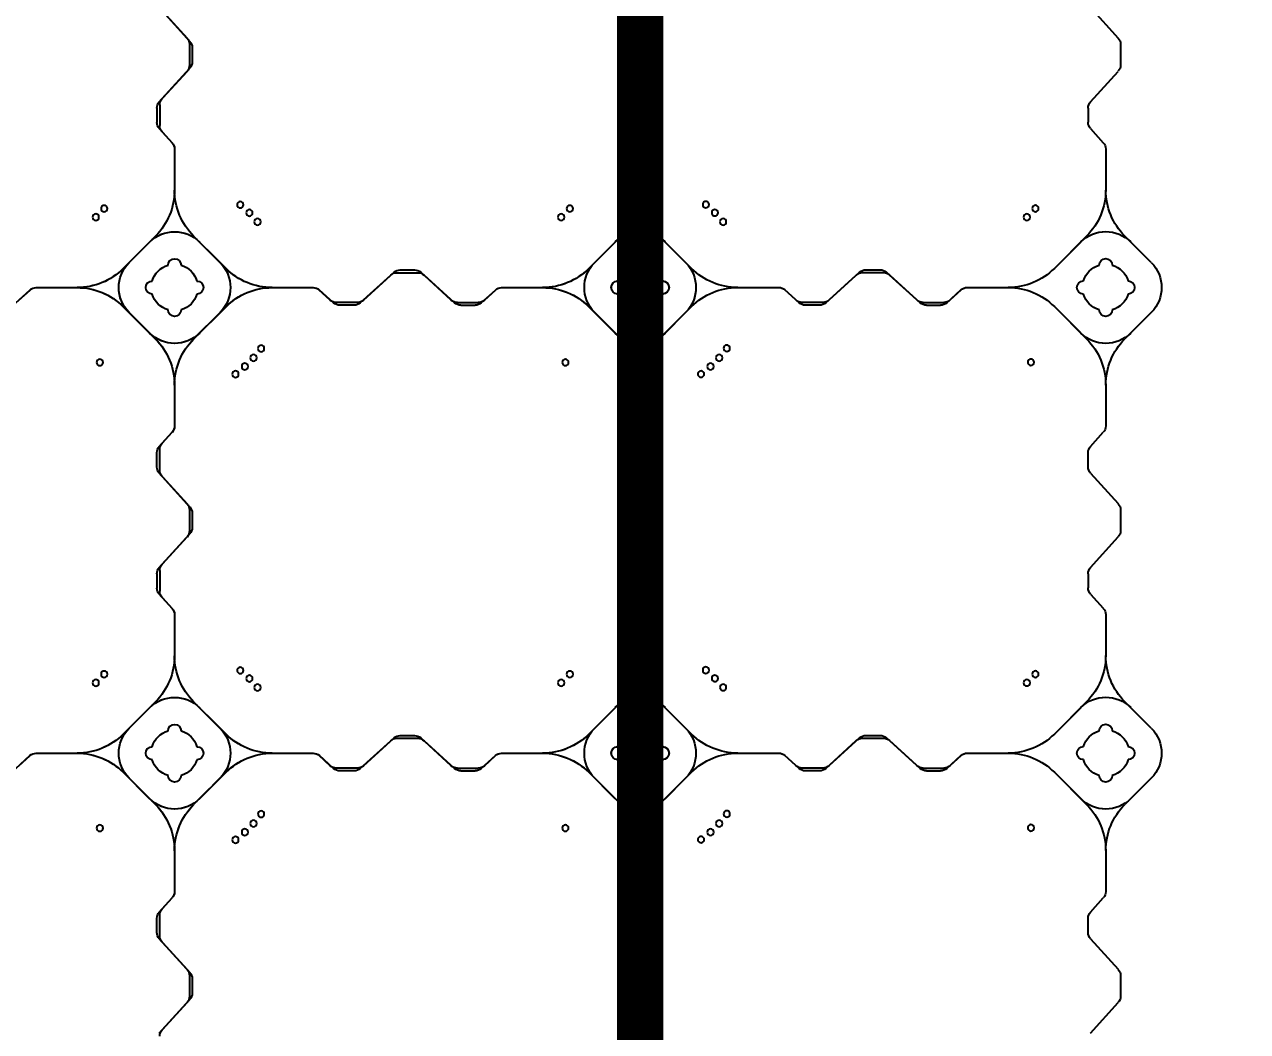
# Model space of a CAD drawing. Header units: millimetres. Extents: x -1612139 to -1260738, y 1141106 to 1536160.
# Drawn here: x -1312680 to -1311367, y 1258013 to 1259094 of the extents above; entities that cross this region are included whole.
import ezdxf

# ---------------------------------------------------------------- set-up
doc = ezdxf.new("R2010")
doc.units = ezdxf.units.MM
doc.header["$LTSCALE"] = 10
doc.layers.get('0').update_dxf_attribs({"linetype": 'CONTINUOUS'})
doc.layers.get('DEFPOINTS').update_dxf_attribs({"linetype": 'CONTINUOUS'})
doc.layers.add('W-FLOAT_BOWL浮筒', color=253, linetype='CONTINUOUS')
doc.styles.add('STANDARD_T3', font='simplex.shx', dxfattribs={"width": 0.7, "bigfont": 'gbcbig.shx'})
doc.dimstyles.new('W&&200', dxfattribs={"dimtxt": 700, "dimasz": 200, "dimexe": 500, "dimexo": 600, "dimgap": 200, "dimtad": 1, "dimdec": 0, "dimzin": 0, "dimdsep": 46, "dimtxsty": 'STANDARD_T3', "dimcen": 0.09, "dimclrd": 1, "dimclre": 1, "dimclrt": 7, "dimazin": 2, "dimtfac": 1, "dimtdec": 0, "dimtix": 1, "dimtmove": 2, "dimatfit": 3, "dimfxl": 100, "dimtolj": 1, "dimtzin": 0, "dimarcsym": 0})

# ---------------------------------------------------------------- blocks, each defined once
blk = doc.blocks.new('蓝色')
at = {"layer": 'W-FLOAT_BOWL浮筒', "color": 5}
for p, q in [((20489.9, -2199), (20519.7, -2231.8)), ((20492.9, -2202.5), (20522.7, -2235.3)), ((20989.9, -2199), (21019.7, -2231.8)), ((20522.3, -2260.8), (20522.3, -2238.5)), ((20525.3, -2257.3), (20525.3, -2242)), ((21022.3, -2260.8), (21022.3, -2238.5)), ((20489.9, -2300.3), (20519.7, -2267.5)), ((20492.9, -2296.8), (20522.7, -2264)), ((20989.9, -2300.3), (21019.7, -2267.5)), ((20487.3, -2307), (20487.3, -2322.3)), ((20490.3, -2303.5), (20490.3, -2325.8)), ((20987.3, -2307), (20987.3, -2322.3)), ((20489.9, -2329), (20503.7, -2344.2)), ((20492.9, -2332.5), (20503.7, -2344.4)), ((20989.9, -2329), (21003.7, -2344.2)), ((20506.3, -2394.9), (20506.3, -2350.9)), ((20506.3, -2394.9), (20506.3, -2351.1)), ((21006.3, -2394.9), (21006.3, -2350.9)), ((20451.1, -2479.1), (20485.8, -2444.4)), ((20479.5, -2450.8), (20451.2, -2479.1)), ((20457.5, -2472.8), (20485.8, -2444.5)), ((20457.5, -2472.7), (20479.4, -2450.8)), ((20561.6, -2479.1), (20526.8, -2444.4)), ((20555.2, -2472.8), (20526.8, -2444.5)), ((20533.2, -2450.8), (20555.2, -2472.7)), ((20533.2, -2450.8), (20561.5, -2479.1)), ((20951.1, -2479.1), (20985.8, -2444.4)), ((20979.5, -2450.8), (20951.2, -2479.1)), ((21055.2, -2472.8), (21026.8, -2444.5)), ((21033.2, -2450.8), (21055.2, -2472.7)), ((20699, -2480.6), (20683.7, -2480.6)), ((20813.7, -2480.6), (20829, -2480.6)), ((20335.7, -2483.2), (20350.9, -2497)), ((20339.2, -2486.2), (20351.1, -2497)), ((20673.5, -2486.2), (20661.6, -2497)), ((20677, -2483.2), (20661.8, -2497)), ((20702.5, -2483.6), (20680.2, -2483.6)), ((20705.7, -2483.2), (20738.5, -2513)), ((20709.2, -2486.2), (20742, -2516)), ((20803.5, -2486.2), (20770.7, -2516)), ((20807, -2483.2), (20774.2, -2513)), ((20810.2, -2483.6), (20832.5, -2483.6)), ((20835.7, -2483.2), (20850.9, -2497)), ((20839.2, -2486.2), (20851.1, -2497)), ((20357.6, -2499.6), (20401.6, -2499.6)), ((20357.8, -2499.6), (20401.6, -2499.6)), ((20610.9, -2499.6), (20655.1, -2499.6)), ((20610.9, -2499.6), (20654.9, -2499.6)), ((20857.6, -2499.6), (20901.6, -2499.6)), ((20857.8, -2499.6), (20901.6, -2499.6)), ((20485.8, -2554.9), (20451.1, -2520.1)), ((20479.5, -2548.4), (20451.2, -2520.1)), ((20526.8, -2554.9), (20561.6, -2520.1)), ((20533.2, -2548.4), (20561.5, -2520.1)), ((20745.2, -2515.6), (20767.5, -2515.6)), ((20748.7, -2518.6), (20764, -2518.6)), ((20985.8, -2554.9), (20951.1, -2520.1)), ((20979.5, -2548.4), (20951.2, -2520.1)), ((20479.4, -2548.4), (20457.5, -2526.5)), ((20457.5, -2526.5), (20485.8, -2554.8)), ((20555.2, -2526.5), (20526.8, -2554.8)), ((20555.2, -2526.5), (20533.2, -2548.4)), ((21055.2, -2526.5), (21026.8, -2554.8)), ((21055.2, -2526.5), (21033.2, -2548.4)), ((20506.3, -2648.4), (20506.3, -2604.2)), ((20506.3, -2648.2), (20506.3, -2604.2)), ((21006.3, -2648.4), (21006.3, -2604.2)), ((20489.9, -2670.3), (20503.7, -2655.1)), ((20492.9, -2666.8), (20503.7, -2654.9)), ((20989.9, -2670.3), (21003.7, -2655.1)), ((20487.3, -2692.3), (20487.3, -2677)), ((20490.3, -2695.8), (20490.3, -2673.5)), ((20987.3, -2692.3), (20987.3, -2677)), ((20489.9, -2699), (20519.7, -2731.8)), ((20492.9, -2702.5), (20522.7, -2735.3)), ((20989.9, -2699), (21019.7, -2731.8)), ((20522.3, -2760.8), (20522.3, -2738.5)), ((20525.3, -2757.3), (20525.3, -2742)), ((21022.3, -2760.8), (21022.3, -2738.5)), ((20489.9, -2800.3), (20519.7, -2767.5)), ((20492.9, -2796.8), (20522.7, -2764)), ((20989.9, -2800.3), (21019.7, -2767.5)), ((20487.3, -2807), (20487.3, -2822.3)), ((20490.3, -2803.5), (20490.3, -2825.8)), ((20987.3, -2807), (20987.3, -2822.3)), ((20489.9, -2829), (20503.7, -2844.2)), ((20492.9, -2832.5), (20503.7, -2844.4)), ((20989.9, -2829), (21003.7, -2844.2)), ((20506.3, -2894.9), (20506.3, -2850.9)), ((20506.3, -2894.9), (20506.3, -2851.1)), ((21006.3, -2894.9), (21006.3, -2850.9)), ((20451.1, -2979.1), (20485.8, -2944.4)), ((20479.5, -2950.8), (20451.2, -2979.1)), ((20457.5, -2972.8), (20485.8, -2944.5)), ((20457.5, -2972.7), (20479.4, -2950.8)), ((20561.6, -2979.1), (20526.8, -2944.4)), ((20555.2, -2972.8), (20526.8, -2944.5)), ((20533.2, -2950.8), (20555.2, -2972.7)), ((20533.2, -2950.8), (20561.5, -2979.1)), ((20951.1, -2979.1), (20985.8, -2944.4)), ((20979.5, -2950.8), (20951.2, -2979.1)), ((21055.2, -2972.8), (21026.8, -2944.5)), ((21033.2, -2950.8), (21055.2, -2972.7)), ((20699, -2980.6), (20683.7, -2980.6)), ((20813.7, -2980.6), (20829, -2980.6)), ((20335.7, -2983.2), (20350.9, -2997)), ((20339.2, -2986.2), (20351.1, -2997)), ((20673.5, -2986.2), (20661.6, -2997)), ((20677, -2983.2), (20661.8, -2997)), ((20702.5, -2983.6), (20680.2, -2983.6)), ((20705.7, -2983.2), (20738.5, -3013)), ((20709.2, -2986.2), (20742, -3016)), ((20803.5, -2986.2), (20770.7, -3016)), ((20807, -2983.2), (20774.2, -3013)), ((20810.2, -2983.6), (20832.5, -2983.6)), ((20835.7, -2983.2), (20850.9, -2997)), ((20839.2, -2986.2), (20851.1, -2997)), ((20357.6, -2999.6), (20401.6, -2999.6)), ((20357.8, -2999.6), (20401.6, -2999.6)), ((20610.9, -2999.6), (20655.1, -2999.6)), ((20610.9, -2999.6), (20654.9, -2999.6)), ((20857.6, -2999.6), (20901.6, -2999.6)), ((20857.8, -2999.6), (20901.6, -2999.6)), ((20485.8, -3054.9), (20451.1, -3020.1)), ((20479.5, -3048.4), (20451.2, -3020.1)), ((20526.8, -3054.9), (20561.6, -3020.1)), ((20533.2, -3048.4), (20561.5, -3020.1)), ((20745.2, -3015.6), (20767.5, -3015.6)), ((20748.7, -3018.6), (20764, -3018.6)), ((20985.8, -3054.9), (20951.1, -3020.1)), ((20979.5, -3048.4), (20951.2, -3020.1)), ((20479.4, -3048.4), (20457.5, -3026.5)), ((20457.5, -3026.5), (20485.8, -3054.8)), ((20555.2, -3026.5), (20526.8, -3054.8)), ((20555.2, -3026.5), (20533.2, -3048.4)), ((21055.2, -3026.5), (21026.8, -3054.8)), ((21055.2, -3026.5), (21033.2, -3048.4)), ((20506.3, -3148.4), (20506.3, -3104.2)), ((20506.3, -3148.2), (20506.3, -3104.2)), ((21006.3, -3148.4), (21006.3, -3104.2)), ((20489.9, -3170.3), (20503.7, -3155.1)), ((20492.9, -3166.8), (20503.7, -3154.9)), ((20989.9, -3170.3), (21003.7, -3155.1)), ((20487.3, -3192.3), (20487.3, -3177)), ((20490.3, -3195.8), (20490.3, -3173.5)), ((20987.3, -3192.3), (20987.3, -3177)), ((20489.9, -3199), (20519.7, -3231.8)), ((20492.9, -3202.5), (20522.7, -3235.3)), ((20989.9, -3199), (21019.7, -3231.8)), ((20522.3, -3260.8), (20522.3, -3238.5)), ((20525.3, -3257.3), (20525.3, -3242)), ((21022.3, -3260.8), (21022.3, -3238.5)), ((20489.9, -3300.3), (20519.7, -3267.5)), ((20492.9, -3296.8), (20522.7, -3264)), ((20989.9, -3300.3), (21019.7, -3267.5))]:
    blk.add_line(p, q, dxfattribs=at)
for centre in [(20571.6, -2406.7), (20426, -2419.3), (20581.9, -2414.9), (20926, -2419.3), (20591.1, -2424.1), (20599.2, -2434.3), (20421.6, -2575.2), (20595.3, -2570.2), (20921.6, -2575.2), (20430.8, -2584.4), (20576.9, -2588.6), (20586.6, -2579.9), (20930.8, -2584.4), (20426, -2919.3), (20571.6, -2906.7), (20581.9, -2914.9), (20926, -2919.3), (20591.1, -2924.1), (20599.2, -2934.3), (20421.6, -3075.2), (20595.3, -3070.2), (20921.6, -3075.2), (20430.8, -3084.4), (20576.9, -3088.6), (20586.6, -3079.9), (20930.8, -3084.4)]:
    blk.add_circle(centre, 3.5, dxfattribs=at)
for centre, radius, start, end in [((20500.3, -2195.8), 10, 180, 222.2737), ((20512.3, -2238.5), 10, 0, 42.2737), ((21012.3, -2238.5), 10, 0, 42.2737), ((20515.3, -2242), 10, 0, 42.2737), ((20515.3, -2257.3), 10, 317.7263, 0), ((20512.3, -2260.8), 10, 317.7263, 0), ((21012.3, -2260.8), 10, 317.7263, 0), ((20500.3, -2303.5), 10, 137.7263, 180), ((20497.3, -2307), 10, 137.7263, 180), ((20997.3, -2307), 10, 137.7263, 180), ((20497.3, -2322.3), 10, 180, 222.2737), ((20997.3, -2322.3), 10, 180, 222.2737), ((20500.3, -2325.8), 10, 180, 222.2737), ((20496.3, -2350.9), 10, 0, 42.2737), ((20496.3, -2351.1), 10, 0, 42.2737), ((20996.3, -2350.9), 10, 0, 42.2737), ((20436.3, -2394.9), 70, 315, 0), ((20436.3, -2395), 70, 315, 0), ((20576.3, -2394.9), 70, 180, 225), ((20576.3, -2395), 70, 180, 225), ((20936.3, -2394.9), 70, 315, 0), ((21076.3, -2395), 70, 180, 225), ((20506.3, -2477.7), 38, 45, 135), ((20506.4, -2477.7), 38, 45, 135), ((21006.4, -2477.7), 38, 45, 135), ((20506.3, -2475.6), 7, 0, 180), ((20506.3, -2475.6), 7, 0, 180), ((20506.3, -2475.6), 7, 0, 180), ((20506.3, -2475.6), 7, 0, 180), ((21006.3, -2475.6), 7, 0, 180), ((21006.3, -2475.6), 7, 0, 180), ((20401.6, -2429.6), 70, 270, 315), ((20401.7, -2429.6), 70, 270, 315), ((20484.4, -2499.6), 38, 135, 225), ((20484.4, -2499.7), 38, 135, 225), ((20506.3, -2499.6), 25, 106.2602, 163.7398), ((20506.3, -2499.6), 25, 106.2602, 163.7398), ((20506.3, -2499.6), 25, 106.2602, 163.7398), ((20506.3, -2499.6), 25, 106.2602, 163.7398), ((20506.3, -2499.6), 25, 16.2602, 73.7398), ((20506.3, -2499.6), 25, 16.2602, 73.7398), ((20506.3, -2499.6), 25, 16.2602, 73.7398), ((20506.3, -2499.6), 25, 16.2602, 73.7398), ((20528.3, -2499.6), 38, 315, 45), ((20528.3, -2499.7), 38, 315, 45), ((20611, -2429.6), 70, 225, 270), ((20611.1, -2429.6), 70, 225, 270), ((20683.7, -2490.6), 10, 90, 132.2737), ((20699, -2490.6), 10, 47.7263, 90), ((20813.7, -2490.6), 10, 90, 132.2737), ((20829, -2490.6), 10, 47.7263, 90), ((20901.6, -2429.6), 70, 270, 315), ((20901.7, -2429.6), 70, 270, 315), ((21006.3, -2499.6), 25, 106.2602, 163.7398), ((21006.3, -2499.6), 25, 106.2602, 163.7398), ((21006.3, -2499.6), 25, 16.2602, 73.7398), ((21006.3, -2499.6), 25, 16.2602, 73.7398), ((21028.3, -2499.6), 38, 315, 45), ((21028.3, -2499.7), 38, 315, 45), ((20482.3, -2499.6), 7, 90, 270), ((20482.3, -2499.6), 7, 90, 270), ((20482.3, -2499.6), 7, 90, 270), ((20482.3, -2499.6), 7, 90, 270), ((20530.3, -2499.6), 7, 270, 90), ((20530.3, -2499.6), 7, 270, 90), ((20530.3, -2499.6), 7, 270, 90), ((20530.3, -2499.6), 7, 270, 90), ((20680.2, -2493.6), 10, 90, 132.2737), ((20702.5, -2493.6), 10, 47.7263, 90), ((20810.2, -2493.6), 10, 90, 132.2737), ((20832.5, -2493.6), 10, 47.7263, 90), ((20982.3, -2499.6), 7, 90, 270), ((20982.3, -2499.6), 7, 90, 270), ((21030.3, -2499.6), 7, 270, 90), ((21030.3, -2499.6), 7, 270, 90), ((20357.6, -2489.6), 10, 227.7263, 270), ((20357.8, -2489.6), 10, 227.7263, 270), ((20401.6, -2569.6), 70, 45, 90), ((20401.7, -2569.6), 70, 45, 90), ((20506.3, -2499.6), 25, 196.2602, 253.7398), ((20506.3, -2499.6), 25, 196.2602, 253.7398), ((20506.3, -2499.6), 25, 196.2602, 253.7398), ((20506.3, -2499.6), 25, 196.2602, 253.7398), ((20506.3, -2499.6), 25, 286.2602, 343.7398), ((20506.3, -2499.6), 25, 286.2602, 343.7398), ((20506.3, -2499.6), 25, 286.2602, 343.7398), ((20506.3, -2499.6), 25, 286.2602, 343.7398), ((20611, -2569.6), 70, 90, 135), ((20611.1, -2569.6), 70, 90, 135), ((20654.9, -2489.6), 10, 270, 312.2737), ((20655.1, -2489.6), 10, 270, 312.2737), ((20857.6, -2489.6), 10, 227.7263, 270), ((20857.8, -2489.6), 10, 227.7263, 270), ((20901.6, -2569.6), 70, 45, 90), ((20901.7, -2569.6), 70, 45, 90), ((21006.3, -2499.6), 25, 196.2602, 253.7398), ((21006.3, -2499.6), 25, 196.2602, 253.7398), ((21006.3, -2499.6), 25, 286.2602, 343.7398), ((21006.3, -2499.6), 25, 286.2602, 343.7398), ((20745.2, -2505.6), 10, 227.7263, 270), ((20748.7, -2508.6), 10, 227.7263, 270), ((20764, -2508.6), 10, 270, 312.2737), ((20767.5, -2505.6), 10, 270, 312.2737), ((20506.3, -2523.6), 7, 180, 0), ((20506.3, -2523.6), 7, 180, 0), ((20506.3, -2523.6), 7, 180, 0), ((20506.3, -2523.6), 7, 180, 0), ((21006.3, -2523.6), 7, 180, 0), ((21006.3, -2523.6), 7, 180, 0), ((20506.3, -2521.6), 38, 225, 315), ((20506.4, -2521.6), 38, 225, 315), ((20436.3, -2604.3), 70, 0, 45), ((20436.3, -2604.3), 70, 0, 45), ((20576.3, -2604.3), 70, 135, 180), ((20576.3, -2604.3), 70, 135, 180), ((21006.4, -2521.6), 38, 225, 315), ((20936.3, -2604.3), 70, 0, 45), ((21076.3, -2604.3), 70, 135, 180), ((20496.3, -2648.2), 10, 317.7263, 0), ((20496.3, -2648.4), 10, 317.7263, 0), ((20996.3, -2648.4), 10, 317.7263, 0), ((20497.3, -2677), 10, 137.7263, 180), ((20500.3, -2673.5), 10, 137.7263, 180), ((20997.3, -2677), 10, 137.7263, 180), ((20497.3, -2692.3), 10, 180, 222.2737), ((20997.3, -2692.3), 10, 180, 222.2737), ((20500.3, -2695.8), 10, 180, 222.2737), ((20512.3, -2738.5), 10, 0, 42.2737), ((21012.3, -2738.5), 10, 0, 42.2737), ((20515.3, -2742), 10, 0, 42.2737), ((20515.3, -2757.3), 10, 317.7263, 0), ((20512.3, -2760.8), 10, 317.7263, 0), ((21012.3, -2760.8), 10, 317.7263, 0), ((20500.3, -2803.5), 10, 137.7263, 180), ((20497.3, -2807), 10, 137.7263, 180), ((20997.3, -2807), 10, 137.7263, 180), ((20497.3, -2822.3), 10, 180, 222.2737), ((20997.3, -2822.3), 10, 180, 222.2737), ((20500.3, -2825.8), 10, 180, 222.2737), ((20496.3, -2850.9), 10, 0, 42.2737), ((20496.3, -2851.1), 10, 0, 42.2737), ((20996.3, -2850.9), 10, 0, 42.2737), ((20436.3, -2894.9), 70, 315, 0), ((20436.3, -2895), 70, 315, 0), ((20576.3, -2894.9), 70, 180, 225), ((20576.3, -2895), 70, 180, 225), ((20936.3, -2894.9), 70, 315, 0), ((21076.3, -2895), 70, 180, 225), ((20506.3, -2977.7), 38, 45, 135), ((20506.4, -2977.7), 38, 45, 135), ((21006.4, -2977.7), 38, 45, 135), ((20506.3, -2975.6), 7, 0, 180), ((20506.3, -2975.6), 7, 0, 180), ((20506.3, -2975.6), 7, 0, 180), ((20506.3, -2975.6), 7, 0, 180), ((21006.3, -2975.6), 7, 0, 180), ((21006.3, -2975.6), 7, 0, 180), ((20401.6, -2929.6), 70, 270, 315), ((20401.7, -2929.6), 70, 270, 315), ((20484.4, -2999.6), 38, 135, 225), ((20484.4, -2999.7), 38, 135, 225), ((20506.3, -2999.6), 25, 106.2602, 163.7398), ((20506.3, -2999.6), 25, 106.2602, 163.7398), ((20506.3, -2999.6), 25, 106.2602, 163.7398), ((20506.3, -2999.6), 25, 106.2602, 163.7398), ((20506.3, -2999.6), 25, 16.2602, 73.7398), ((20506.3, -2999.6), 25, 16.2602, 73.7398), ((20506.3, -2999.6), 25, 16.2602, 73.7398), ((20506.3, -2999.6), 25, 16.2602, 73.7398), ((20528.3, -2999.6), 38, 315, 45), ((20528.3, -2999.7), 38, 315, 45), ((20611, -2929.6), 70, 225, 270), ((20611.1, -2929.6), 70, 225, 270), ((20683.7, -2990.6), 10, 90, 132.2737), ((20699, -2990.6), 10, 47.7263, 90), ((20813.7, -2990.6), 10, 90, 132.2737), ((20829, -2990.6), 10, 47.7263, 90), ((20901.6, -2929.6), 70, 270, 315), ((20901.7, -2929.6), 70, 270, 315), ((21006.3, -2999.6), 25, 106.2602, 163.7398), ((21006.3, -2999.6), 25, 106.2602, 163.7398), ((21006.3, -2999.6), 25, 16.2602, 73.7398), ((21006.3, -2999.6), 25, 16.2602, 73.7398), ((21028.3, -2999.6), 38, 315, 45), ((21028.3, -2999.7), 38, 315, 45), ((20482.3, -2999.6), 7, 90, 270), ((20482.3, -2999.6), 7, 90, 270), ((20482.3, -2999.6), 7, 90, 270), ((20482.3, -2999.6), 7, 90, 270), ((20530.3, -2999.6), 7, 270, 90), ((20530.3, -2999.6), 7, 270, 90), ((20530.3, -2999.6), 7, 270, 90), ((20530.3, -2999.6), 7, 270, 90), ((20680.2, -2993.6), 10, 90, 132.2737), ((20702.5, -2993.6), 10, 47.7263, 90), ((20810.2, -2993.6), 10, 90, 132.2737), ((20832.5, -2993.6), 10, 47.7263, 90), ((20982.3, -2999.6), 7, 90, 270), ((20982.3, -2999.6), 7, 90, 270), ((21030.3, -2999.6), 7, 270, 90), ((21030.3, -2999.6), 7, 270, 90), ((20357.6, -2989.6), 10, 227.7263, 270), ((20357.8, -2989.6), 10, 227.7263, 270), ((20401.6, -3069.6), 70, 45, 90), ((20401.7, -3069.6), 70, 45, 90), ((20506.3, -2999.6), 25, 196.2602, 253.7398), ((20506.3, -2999.6), 25, 196.2602, 253.7398), ((20506.3, -2999.6), 25, 196.2602, 253.7398), ((20506.3, -2999.6), 25, 196.2602, 253.7398), ((20506.3, -2999.6), 25, 286.2602, 343.7398), ((20506.3, -2999.6), 25, 286.2602, 343.7398), ((20506.3, -2999.6), 25, 286.2602, 343.7398), ((20506.3, -2999.6), 25, 286.2602, 343.7398), ((20611, -3069.6), 70, 90, 135), ((20611.1, -3069.6), 70, 90, 135), ((20654.9, -2989.6), 10, 270, 312.2737), ((20655.1, -2989.6), 10, 270, 312.2737), ((20857.6, -2989.6), 10, 227.7263, 270), ((20857.8, -2989.6), 10, 227.7263, 270), ((20901.6, -3069.6), 70, 45, 90), ((20901.7, -3069.6), 70, 45, 90), ((21006.3, -2999.6), 25, 196.2602, 253.7398), ((21006.3, -2999.6), 25, 196.2602, 253.7398), ((21006.3, -2999.6), 25, 286.2602, 343.7398), ((21006.3, -2999.6), 25, 286.2602, 343.7398), ((20745.2, -3005.6), 10, 227.7263, 270), ((20748.7, -3008.6), 10, 227.7263, 270), ((20764, -3008.6), 10, 270, 312.2737), ((20767.5, -3005.6), 10, 270, 312.2737), ((20506.3, -3023.6), 7, 180, 0), ((20506.3, -3023.6), 7, 180, 0), ((20506.3, -3023.6), 7, 180, 0), ((20506.3, -3023.6), 7, 180, 0), ((21006.3, -3023.6), 7, 180, 0), ((21006.3, -3023.6), 7, 180, 0), ((20506.3, -3021.6), 38, 225, 315), ((20506.4, -3021.6), 38, 225, 315), ((20436.3, -3104.3), 70, 0, 45), ((20436.3, -3104.3), 70, 0, 45), ((20576.3, -3104.3), 70, 135, 180), ((20576.3, -3104.3), 70, 135, 180), ((21006.4, -3021.6), 38, 225, 315), ((20936.3, -3104.3), 70, 0, 45), ((21076.3, -3104.3), 70, 135, 180), ((20496.3, -3148.2), 10, 317.7263, 0), ((20496.3, -3148.4), 10, 317.7263, 0), ((20996.3, -3148.4), 10, 317.7263, 0), ((20497.3, -3177), 10, 137.7263, 180), ((20500.3, -3173.5), 10, 137.7263, 180), ((20997.3, -3177), 10, 137.7263, 180), ((20497.3, -3192.3), 10, 180, 222.2737), ((20500.3, -3195.8), 10, 180, 222.2737), ((20997.3, -3192.3), 10, 180, 222.2737), ((20512.3, -3238.5), 10, 0, 42.2737), ((20515.3, -3242), 10, 0, 42.2737), ((21012.3, -3238.5), 10, 0, 42.2737), ((20515.3, -3257.3), 10, 317.7263, 0), ((20512.3, -3260.8), 10, 317.7263, 0), ((21012.3, -3260.8), 10, 317.7263, 0)]:
    blk.add_arc(centre, radius, start, end, dxfattribs=at)
blk = doc.blocks.new('橙色')
at = {"layer": 'W-FLOAT_BOWL浮筒', "color": 30}
for p, q in [((21486.6, -1702.9), (21516.4, -1735.6)), ((21983.6, -1699.4), (22013.4, -1732.1)), ((21519, -1757.6), (21519, -1742.4)), ((22016, -1761.1), (22016, -1738.9)), ((21486.6, -1797.1), (21516.4, -1764.4)), ((21983.6, -1800.6), (22013.4, -1767.9)), ((21484, -1803.9), (21484, -1826.1)), ((21981, -1807.4), (21981, -1822.6)), ((21486.6, -1832.9), (21497.4, -1844.7)), ((21983.6, -1829.4), (21997.4, -1844.5)), ((21500, -1895.3), (21500, -1851.5)), ((22000, -1895.3), (22000, -1851.3)), ((21451.2, -1973.2), (21479.5, -1944.8)), ((21451.2, -1973.1), (21473.1, -1951.2)), ((21555.2, -1979.5), (21520.5, -1944.8)), ((21526.8, -1951.2), (21555.2, -1979.5)), ((21944.8, -1979.5), (21979.5, -1944.8)), ((21973.2, -1951.2), (21944.8, -1979.5)), ((22048.8, -1973.2), (22020.5, -1944.8)), ((22026.9, -1951.2), (22048.8, -1973.1)), ((21692.6, -1981), (21677.4, -1981)), ((21807.4, -1981), (21822.6, -1981)), ((21667.1, -1986.6), (21655.3, -1997.4)), ((21670.6, -1983.6), (21655.5, -1997.4)), ((21696.1, -1984), (21673.9, -1984)), ((21699.4, -1983.6), (21732.1, -2013.4)), ((21702.9, -1986.6), (21735.6, -2016.4)), ((21797.1, -1986.6), (21764.4, -2016.4)), ((21800.6, -1983.6), (21767.9, -2013.4)), ((21803.9, -1984), (21826.1, -1984)), ((21829.4, -1983.6), (21844.5, -1997.4)), ((21832.9, -1986.6), (21844.7, -1997.4)), ((21604.6, -2000), (21648.7, -2000)), ((21604.6, -2000), (21648.5, -2000)), ((21851.3, -2000), (21895.3, -2000)), ((21851.5, -2000), (21895.3, -2000)), ((21520.5, -2055.2), (21555.2, -2020.5)), ((21526.8, -2048.8), (21555.2, -2020.5)), ((21738.9, -2016), (21761.1, -2016)), ((21742.4, -2019), (21757.6, -2019)), ((21973.2, -2048.8), (21944.8, -2020.5)), ((21979.5, -2055.2), (21944.8, -2020.5)), ((21451.2, -2026.8), (21479.5, -2055.2)), ((21473.1, -2048.8), (21451.2, -2026.9)), ((22048.8, -2026.8), (22020.5, -2055.2)), ((22048.8, -2026.9), (22026.9, -2048.8)), ((21500, -2148.5), (21500, -2104.6)), ((22000, -2148.7), (22000, -2104.6)), ((21486.6, -2167.1), (21497.4, -2155.3)), ((21983.6, -2170.6), (21997.4, -2155.5)), ((21484, -2196.1), (21484, -2173.9)), ((21981, -2192.6), (21981, -2177.4)), ((21486.6, -2202.9), (21516.4, -2235.6)), ((21983.6, -2199.4), (22013.4, -2232.1)), ((21519, -2257.6), (21519, -2242.4)), ((22016, -2261.1), (22016, -2238.9)), ((21486.6, -2297.1), (21516.4, -2264.4)), ((21983.6, -2300.6), (22013.4, -2267.9)), ((21484, -2303.9), (21484, -2326.1)), ((21981, -2307.4), (21981, -2322.6)), ((21486.6, -2332.9), (21497.4, -2344.7)), ((21983.6, -2329.4), (21997.4, -2344.5)), ((22000, -2395.3), (22000, -2351.3)), ((21500, -2395.3), (21500, -2351.5)), ((21451.2, -2473.2), (21479.5, -2444.8)), ((21451.2, -2473.1), (21473.1, -2451.2)), ((21555.2, -2479.5), (21520.5, -2444.8)), ((21526.8, -2451.2), (21555.2, -2479.5)), ((21944.8, -2479.5), (21979.5, -2444.8)), ((21973.2, -2451.2), (21944.8, -2479.5)), ((22048.8, -2473.2), (22020.5, -2444.8)), ((22026.9, -2451.2), (22048.8, -2473.1)), ((21692.6, -2481), (21677.4, -2481)), ((21807.4, -2481), (21822.6, -2481)), ((21667.1, -2486.6), (21655.3, -2497.4)), ((21670.6, -2483.6), (21655.5, -2497.4)), ((21696.1, -2484), (21673.9, -2484)), ((21699.4, -2483.6), (21732.1, -2513.4)), ((21702.9, -2486.6), (21735.6, -2516.4)), ((21797.1, -2486.6), (21764.4, -2516.4)), ((21800.6, -2483.6), (21767.9, -2513.4)), ((21803.9, -2484), (21826.1, -2484)), ((21829.4, -2483.6), (21844.5, -2497.4)), ((21832.9, -2486.6), (21844.7, -2497.4)), ((21604.6, -2500), (21648.7, -2500)), ((21604.6, -2500), (21648.5, -2500)), ((21851.3, -2500), (21895.3, -2500)), ((21851.5, -2500), (21895.3, -2500)), ((21520.5, -2555.2), (21555.2, -2520.5)), ((21526.8, -2548.8), (21555.2, -2520.5)), ((21738.9, -2516), (21761.1, -2516)), ((21742.4, -2519), (21757.6, -2519)), ((21973.2, -2548.8), (21944.8, -2520.5)), ((21979.5, -2555.2), (21944.8, -2520.5)), ((21451.2, -2526.8), (21479.5, -2555.2)), ((21473.1, -2548.8), (21451.2, -2526.9)), ((22048.8, -2526.8), (22020.5, -2555.2)), ((22048.8, -2526.9), (22026.9, -2548.8)), ((21500, -2648.5), (21500, -2604.6)), ((22000, -2648.7), (22000, -2604.6)), ((21486.6, -2667.1), (21497.4, -2655.3)), ((21983.6, -2670.6), (21997.4, -2655.5)), ((21484, -2696.1), (21484, -2673.9)), ((21981, -2692.6), (21981, -2677.4)), ((21486.6, -2702.9), (21516.4, -2735.6)), ((21983.6, -2699.4), (22013.4, -2732.1)), ((21519, -2757.6), (21519, -2742.4)), ((22016, -2761.1), (22016, -2738.9)), ((21486.6, -2797.1), (21516.4, -2764.4)), ((21983.6, -2800.6), (22013.4, -2767.9))]:
    blk.add_line(p, q, dxfattribs=at)
for centre in [(21565.3, -1907.1), (21575.6, -1915.2), (21919.7, -1919.7), (21584.8, -1924.4), (21592.9, -1934.7), (21589, -2070.6), (21915.2, -2075.6), (21570.6, -2089), (21580.3, -2080.3), (21924.4, -2084.8), (21565.3, -2407.1), (21575.6, -2415.2), (21919.7, -2419.7), (21584.8, -2424.4), (21592.9, -2434.7), (21589, -2570.6), (21915.2, -2575.6), (21570.6, -2589), (21580.3, -2580.3), (21924.4, -2584.8)]:
    blk.add_circle(centre, 3.5, dxfattribs=at)
for centre, radius, start, end in [((21494, -1696.1), 10, 180, 222.2737), ((22006, -1738.9), 10, 0, 42.2737), ((21509, -1742.4), 10, 0, 42.2737), ((21509, -1757.6), 10, 317.7263, 0), ((22006, -1761.1), 10, 317.7263, 0), ((21494, -1803.9), 10, 137.7263, 180), ((21991, -1807.4), 10, 137.7263, 180), ((21991, -1822.6), 10, 180, 222.2737), ((21494, -1826.1), 10, 180, 222.2737), ((21490, -1851.5), 10, 0, 42.2737), ((21990, -1851.3), 10, 0, 42.2737), ((21430, -1895.3), 70, 315, 0), ((21570, -1895.3), 70, 180, 225), ((21930, -1895.3), 70, 315, 0), ((22070, -1895.3), 70, 180, 225), ((21500, -1978), 38, 45, 135), ((22000, -1978), 38, 45, 135), ((21500, -1976), 7, 0, 180), ((21500, -1976), 7, 0, 180), ((22000, -1976), 7, 0, 180), ((22000, -1976), 7, 0, 180), ((21478, -2000), 38, 135, 225), ((21478, -2000), 38, 135, 225), ((21500, -2000), 25, 106.2602, 163.7398), ((21500, -2000), 25, 106.2602, 163.7398), ((21500, -2000), 25, 16.2602, 73.7398), ((21500, -2000), 25, 16.2602, 73.7398), ((21604.7, -1930), 70, 225, 270), ((21604.7, -1930), 70, 225, 270), ((21677.4, -1991), 10, 90, 132.2737), ((21692.6, -1991), 10, 47.7263, 90), ((21807.4, -1991), 10, 90, 132.2737), ((21822.6, -1991), 10, 47.7263, 90), ((21895.3, -1930), 70, 270, 315), ((21895.3, -1930), 70, 270, 315), ((22000, -2000), 25, 106.2602, 163.7398), ((22000, -2000), 25, 106.2602, 163.7398), ((22000, -2000), 25, 16.2602, 73.7398), ((22000, -2000), 25, 16.2602, 73.7398), ((22022, -2000), 38, 315, 45), ((22022, -2000), 38, 315, 45), ((21476, -2000), 7, 90, 270), ((21476, -2000), 7, 90, 270), ((21524, -2000), 7, 270, 90), ((21524, -2000), 7, 270, 90), ((21673.9, -1994), 10, 90, 132.2737), ((21696.1, -1994), 10, 47.7263, 90), ((21803.9, -1994), 10, 90, 132.2737), ((21826.1, -1994), 10, 47.7263, 90), ((21976, -2000), 7, 90, 270), ((21976, -2000), 7, 90, 270), ((22024, -2000), 7, 270, 90), ((22024, -2000), 7, 270, 90), ((21500, -2000), 25, 196.2602, 253.7398), ((21500, -2000), 25, 196.2602, 253.7398), ((21500, -2000), 25, 286.2602, 343.7398), ((21500, -2000), 25, 286.2602, 343.7398), ((21604.7, -2070), 70, 90, 135), ((21604.7, -2070), 70, 90, 135), ((21648.5, -1990), 10, 270, 312.2737), ((21648.7, -1990), 10, 270, 312.2737), ((21851.3, -1990), 10, 227.7263, 270), ((21851.5, -1990), 10, 227.7263, 270), ((21895.3, -2070), 70, 45, 90), ((21895.3, -2070), 70, 45, 90), ((22000, -2000), 25, 196.2602, 253.7398), ((22000, -2000), 25, 196.2602, 253.7398), ((22000, -2000), 25, 286.2602, 343.7398), ((22000, -2000), 25, 286.2602, 343.7398), ((21738.9, -2006), 10, 227.7263, 270), ((21742.4, -2009), 10, 227.7263, 270), ((21757.6, -2009), 10, 270, 312.2737), ((21761.1, -2006), 10, 270, 312.2737), ((21500, -2024), 7, 180, 0), ((21500, -2024), 7, 180, 0), ((22000, -2024), 7, 180, 0), ((22000, -2024), 7, 180, 0), ((21500, -2022), 38, 225, 315), ((22000, -2022), 38, 225, 315), ((21430, -2104.7), 70, 0, 45), ((21570, -2104.7), 70, 135, 180), ((21930, -2104.7), 70, 0, 45), ((22070, -2104.7), 70, 135, 180), ((21490, -2148.5), 10, 317.7263, 0), ((21990, -2148.7), 10, 317.7263, 0), ((21494, -2173.9), 10, 137.7263, 180), ((21991, -2177.4), 10, 137.7263, 180), ((21991, -2192.6), 10, 180, 222.2737), ((21494, -2196.1), 10, 180, 222.2737), ((22006, -2238.9), 10, 0, 42.2737), ((21509, -2242.4), 10, 0, 42.2737), ((21509, -2257.6), 10, 317.7263, 0), ((22006, -2261.1), 10, 317.7263, 0), ((21494, -2303.9), 10, 137.7263, 180), ((21991, -2307.4), 10, 137.7263, 180), ((21991, -2322.6), 10, 180, 222.2737), ((21494, -2326.1), 10, 180, 222.2737), ((21490, -2351.5), 10, 0, 42.2737), ((21990, -2351.3), 10, 0, 42.2737), ((21430, -2395.3), 70, 315, 0), ((21570, -2395.3), 70, 180, 225), ((21930, -2395.3), 70, 315, 0), ((22070, -2395.3), 70, 180, 225), ((21500, -2478), 38, 45, 135), ((22000, -2478), 38, 45, 135), ((21500, -2476), 7, 0, 180), ((21500, -2476), 7, 0, 180), ((22000, -2476), 7, 0, 180), ((22000, -2476), 7, 0, 180), ((21478, -2500), 38, 135, 225), ((21478, -2500), 38, 135, 225), ((21500, -2500), 25, 106.2602, 163.7398), ((21500, -2500), 25, 106.2602, 163.7398), ((21500, -2500), 25, 16.2602, 73.7398), ((21500, -2500), 25, 16.2602, 73.7398), ((21604.7, -2430), 70, 225, 270), ((21604.7, -2430), 70, 225, 270), ((21677.4, -2491), 10, 90, 132.2737), ((21692.6, -2491), 10, 47.7263, 90), ((21807.4, -2491), 10, 90, 132.2737), ((21822.6, -2491), 10, 47.7263, 90), ((21895.3, -2430), 70, 270, 315), ((21895.3, -2430), 70, 270, 315), ((22000, -2500), 25, 106.2602, 163.7398), ((22000, -2500), 25, 106.2602, 163.7398), ((22000, -2500), 25, 16.2602, 73.7398), ((22000, -2500), 25, 16.2602, 73.7398), ((22022, -2500), 38, 315, 45), ((22022, -2500), 38, 315, 45), ((21476, -2500), 7, 90, 270), ((21476, -2500), 7, 90, 270), ((21524, -2500), 7, 270, 90), ((21524, -2500), 7, 270, 90), ((21673.9, -2494), 10, 90, 132.2737), ((21696.1, -2494), 10, 47.7263, 90), ((21803.9, -2494), 10, 90, 132.2737), ((21826.1, -2494), 10, 47.7263, 90), ((21976, -2500), 7, 90, 270), ((21976, -2500), 7, 90, 270), ((22024, -2500), 7, 270, 90), ((22024, -2500), 7, 270, 90), ((21500, -2500), 25, 196.2602, 253.7398), ((21500, -2500), 25, 196.2602, 253.7398), ((21500, -2500), 25, 286.2602, 343.7398), ((21500, -2500), 25, 286.2602, 343.7398), ((21604.7, -2570), 70, 90, 135), ((21604.7, -2570), 70, 90, 135), ((21648.5, -2490), 10, 270, 312.2737), ((21648.7, -2490), 10, 270, 312.2737), ((21851.3, -2490), 10, 227.7263, 270), ((21851.5, -2490), 10, 227.7263, 270), ((21895.3, -2570), 70, 45, 90), ((21895.3, -2570), 70, 45, 90), ((22000, -2500), 25, 196.2602, 253.7398), ((22000, -2500), 25, 196.2602, 253.7398), ((22000, -2500), 25, 286.2602, 343.7398), ((22000, -2500), 25, 286.2602, 343.7398), ((21738.9, -2506), 10, 227.7263, 270), ((21742.4, -2509), 10, 227.7263, 270), ((21757.6, -2509), 10, 270, 312.2737), ((21761.1, -2506), 10, 270, 312.2737), ((21500, -2524), 7, 180, 0), ((21500, -2524), 7, 180, 0), ((22000, -2524), 7, 180, 0), ((22000, -2524), 7, 180, 0), ((21500, -2522), 38, 225, 315), ((21430, -2604.7), 70, 0, 45), ((21570, -2604.7), 70, 135, 180), ((22000, -2522), 38, 225, 315), ((21930, -2604.7), 70, 0, 45), ((22070, -2604.7), 70, 135, 180), ((21490, -2648.5), 10, 317.7263, 0), ((21990, -2648.7), 10, 317.7263, 0), ((21494, -2673.9), 10, 137.7263, 180), ((21991, -2677.4), 10, 137.7263, 180), ((21991, -2692.6), 10, 180, 222.2737), ((21494, -2696.1), 10, 180, 222.2737), ((22006, -2738.9), 10, 0, 42.2737), ((21509, -2742.4), 10, 0, 42.2737), ((21509, -2757.6), 10, 317.7263, 0), ((22006, -2761.1), 10, 317.7263, 0)]:
    blk.add_arc(centre, radius, start, end, dxfattribs=at)
blk = doc.blocks.new('*D189')
at = {"color": 1, "lineweight": -2, "transparency": 16777216}
for p, q in [((-1310959.5, 1268311.5), (-1309722.8, 1268311.5)), ((-1310222.8, 1256511.5), (-1310222.8, 1268111.5)), ((-1310959.5, 1256311.5), (-1309722.8, 1256311.5))]:
    blk.add_line(p, q, dxfattribs=at)
at = {"color": 1, "transparency": 16777216}
for points in [[(-1310256.1, 1268111.5), (-1310189.4, 1268111.5), (-1310222.8, 1268311.5)], [(-1310256.1, 1256511.5), (-1310189.4, 1256511.5), (-1310222.8, 1256311.5)]]:
    blk.add_solid(points, dxfattribs=at)
at = {"layer": 'DEFPOINTS', "color": 0, "transparency": 16777216}
for p in [(-1311559.5, 1268311.5), (-1310222.8, 1268311.5), (-1311559.5, 1256311.5)]:
    blk.add_point(p, dxfattribs=at)
at = {"color": 7, "transparency": 16777216, "insert": (-1310772.8, 1262311.5), "char_height": 700, "attachment_point": 5, "rotation": 90, "style": 'STANDARD_T3'}
blk.add_mtext('\\A1;12000', dxfattribs=at)
blk = doc.blocks.new('*D183')
at = {"color": 1, "lineweight": -2, "transparency": 16777216}
for p, q in [((-1333518.8, 1271320.9), (-1333518.8, 1271920.9)), ((-1311518.8, 1271320.9), (-1311518.8, 1271920.9)), ((-1333318.8, 1271420.9), (-1311718.8, 1271420.9))]:
    blk.add_line(p, q, dxfattribs=at)
at = {"color": 1, "transparency": 16777216}
for points in [[(-1333318.8, 1271454.3), (-1333318.8, 1271387.6), (-1333518.8, 1271420.9)], [(-1311718.8, 1271454.3), (-1311718.8, 1271387.6), (-1311518.8, 1271420.9)]]:
    blk.add_solid(points, dxfattribs=at)
at = {"layer": 'DEFPOINTS', "color": 0, "transparency": 16777216}
for p in [(-1311518.8, 1271420.9), (-1333518.8, 1256311.5), (-1311518.8, 1253811.5)]:
    blk.add_point(p, dxfattribs=at)
at = {"color": 7, "transparency": 16777216, "insert": (-1321828.2, 1271970.9), "char_height": 700, "attachment_point": 5, "style": 'STANDARD_T3'}
blk.add_mtext('\\A1;22000', dxfattribs=at)
blk = doc.blocks.new('*D200')
at = {"color": 1, "lineweight": -2, "transparency": 16777216}
for p, q in [((-1310959.5, 1268311.5), (-1308416.8, 1268311.5)), ((-1308916.8, 1254011.5), (-1308916.8, 1268111.5)), ((-1310959.5, 1253811.5), (-1308416.8, 1253811.5))]:
    blk.add_line(p, q, dxfattribs=at)
at = {"color": 1, "transparency": 16777216}
for points in [[(-1308950.2, 1268111.5), (-1308883.5, 1268111.5), (-1308916.8, 1268311.5)], [(-1308950.2, 1254011.5), (-1308883.5, 1254011.5), (-1308916.8, 1253811.5)]]:
    blk.add_solid(points, dxfattribs=at)
at = {"layer": 'DEFPOINTS', "color": 0, "transparency": 16777216}
for p in [(-1311559.5, 1268311.5), (-1308916.8, 1268311.5), (-1311559.5, 1253811.5)]:
    blk.add_point(p, dxfattribs=at)
at = {"color": 7, "transparency": 16777216, "insert": (-1309466.8, 1261061.5), "char_height": 700, "attachment_point": 5, "rotation": 90, "style": 'STANDARD_T3'}
blk.add_mtext('\\A1;14500', dxfattribs=at)

msp = doc.modelspace()

# ---------------------------------------------------------------- linework, layer by layer
at = {"color": 6, "const_width": 50}
msp.add_lwpolyline([(-1333018.8, 1255811.5), (-1324018.8, 1255811.5), (-1324018.8, 1267811.5), (-1323018.8, 1267811.5), (-1323018.8, 1255811.5), (-1313018.8, 1255811.5), (-1313018.8, 1267811.5), (-1312018.8, 1267811.5), (-1312018.8, 1253811.5)], dxfattribs=at)

# ---------------------------------------------------------------- block references
at = {"xscale": -1, "rotation": 180}
for name, p in [('橙色', (-1333518.8, 1256311.5)), ('蓝色', (-1333025.2, 1255811.8))]:
    msp.add_blockref(name, p, dxfattribs=at)

# ---------------------------------------------------------------- dimensions: what is measured, and where the dimension line sits
dim = msp.add_linear_dim(base=(-1311518.8, 1271420.9), p1=(-1333518.8, 1256311.5), p2=(-1311518.8, 1253811.5), dimstyle='W&&200', override={"dimfxlon": 1})
dim.commit()
dim.dimension.update_dxf_attribs({"geometry": '*D183', "text_midpoint": (-1321828.2, 1271970.9), "dimtype": 160})
for base, p1, angle, picture, middle in [((-1310222.8, 1268311.5), (-1311559.5, 1256311.5), 270, '*D189', (-1310772.8, 1262311.5)), ((-1308916.8, 1268311.5), (-1311559.5, 1253811.5), 90, '*D200', (-1309466.8, 1261061.5))]:
    dim = msp.add_linear_dim(base=base, p1=p1, p2=(-1311559.5, 1268311.5), angle=angle, dimstyle='W&&200')
    dim.commit()
    dim.dimension.update_dxf_attribs({"geometry": picture, "text_midpoint": middle})

doc.saveas('drawing.dxf')
